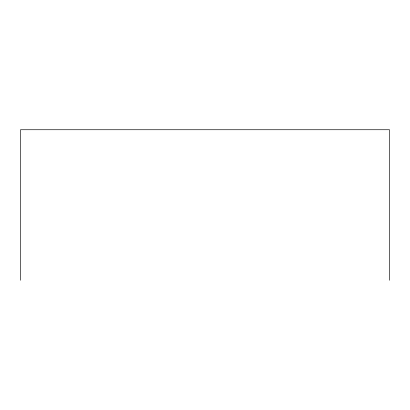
<?xml version="1.0" encoding="UTF-8"?>
<svg xmlns="http://www.w3.org/2000/svg" width="410" height="410" viewBox="0 0 410 410"><rect width="100%" height="100%" fill="white"/><g stroke="black" fill="none" stroke-linecap="round" stroke-linejoin="round"><path stroke-width="0.61" d="M389.5 280.266L389.5 129.734L20.5 129.734L20.5 280.266"/></g></svg>
